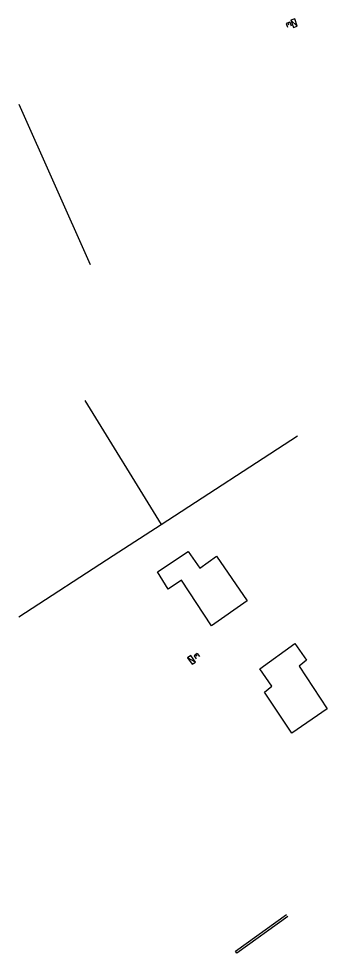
# Model space of a CAD drawing. Header units: millimetres. Extents: x 270039 to 270992, y 126047 to 126696.
# Drawn here: x 270489.7 to 270552.2, y 126380.9 to 126570.1 of the extents above; entities that cross this region are included whole.
import ezdxf

# ---------------------------------------------------------------- set-up
doc = ezdxf.new("R2010")
doc.units = ezdxf.units.MM
doc.layers.get('0').update_dxf_attribs({"linetype": 'CONTINUOUS'})
for name, color, linetype in [('W0100', 7, 'CONTINUOUS'), ('W0102', 252, 'CONTINUOUS'), ('W0330', 7, 'CONTINUOUS'), ('W0430', 7, 'CONTINUOUS')]:
    doc.layers.add(name, color=color, linetype=linetype)

# ---------------------------------------------------------------- blocks, each defined once
blk = doc.blocks.new('T430')
at = {"flags": 128}
for points in [[(-0.4, 2.1), (0.4, 2.1)], [(-0.4, 2.1), (-0.4, 1.3)], [(0.8, 0.8), (-0.8, 0.8)], [(-0.8, 0.8), (-0.8, 0)], [(0.8, 0.8), (-0.8, 0)], [(-0.8, 0), (0.8, 0)], [(-0.4, 1.7), (0, 1.7)], [(-0.4, 1.3), (0.4, 1.3)], [(0.8, 0), (0.8, 0.8)]]:
    blk.add_lwpolyline(points, dxfattribs=at)
blk = doc.blocks.new('*U13')
at = {"flags": 128}
for points in [[(0.8, 0.8), (-0.8, 0.8)], [(-0.8, 0.8), (-0.8, 0)], [(0.8, 0.8), (-0.8, 0)], [(-0.8, 0), (0.8, 0)], [(0.8, 0), (0.8, 0.8)], [(-0.46, -0.38), (0.34, -0.38)], [(-0.46, -0.38), (-0.46, -1.18)], [(-0.46, -0.78), (-0.06, -0.78)], [(-0.46, -1.18), (0.34, -1.18)]]:
    blk.add_lwpolyline(points, dxfattribs=at)

msp = doc.modelspace()

# ---------------------------------------------------------------- linework, layer by layer
at = {"layer": 'W0100', "color": 252, "flags": 128}
for points in [[(270517.76, 126458.11), (270524, 126462.21), (270526.34, 126458.84), (270529.77, 126461.29), (270535.96, 126452.23), (270528.71, 126447.17), (270522.64, 126456.4), (270519.93, 126454.58)], [(270538.55, 126438.46), (270545.63, 126443.56), (270547.99, 126440.18), (270546.49, 126438.98), (270552.19, 126430.39), (270545.03, 126425.4), (270539.47, 126433.76), (270540.92, 126434.97)]]:
    msp.add_lwpolyline(points, close=True, dxfattribs=at)
at = {"layer": 'W0102', "linetype": 'Continuous', "flags": 128}
msp.add_lwpolyline([(270544.18, 126388.34), (270533.86, 126380.86), (270533.56, 126381.27), (270543.89, 126388.75)], dxfattribs=at)
at = {"layer": 'W0330', "color": 252, "flags": 128}
for points in [[(270489.66, 126552.78), (270504.17, 126520.34)], [(270503.04, 126492.78), (270518.51, 126467.69), (270546.14, 126485.64)], [(270489.71, 126448.98), (270508.81, 126461.39), (270518.51, 126467.69)]]:
    msp.add_lwpolyline(points, dxfattribs=at)

# ---------------------------------------------------------------- block references
at = {"layer": 'W0430'}
for name, p, rotation in [('*U13', (270545.09, 126569.05), 289.4576416763992), ('T430', (270524.36, 126440.02), 305.6787723349683)]:
    msp.add_blockref(name, p, dxfattribs=dict(at, rotation=rotation))

doc.saveas('drawing.dxf')
